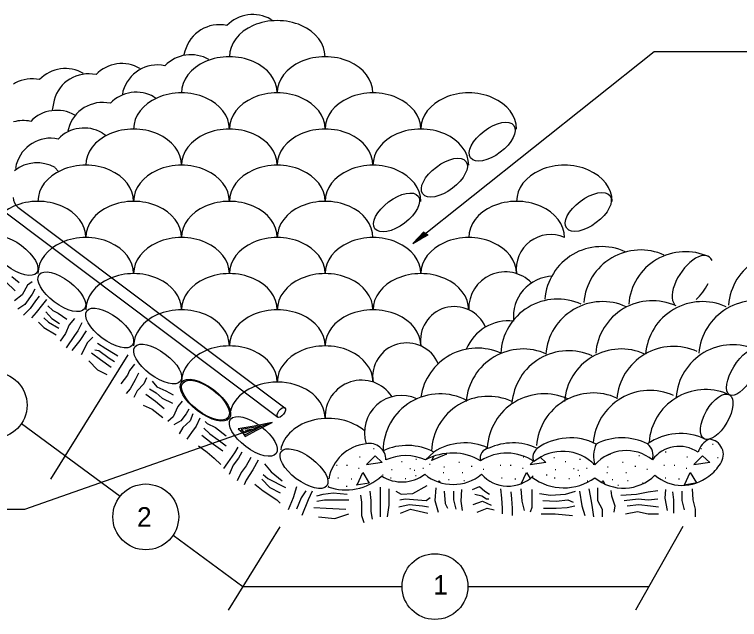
# Model space of a CAD drawing. Extents: x 86020 to 86700, y 81733 to 82173.
# Drawn here: x 86359.5 to 86430.5, y 81845.5 to 81904.7 of the extents above; entities that cross this region are included whole.
import ezdxf

# ---------------------------------------------------------------- set-up
doc = ezdxf.new("R2010")
doc.units = 0
for name, color, linetype in [('Design_EX_Roadway Dimensions', 7, 'Continuous'), ('Design_EX_Roadway Notes', 7, 'Continuous'), ('Topo_Building', 7, 'Continuous')]:
    doc.layers.add(name, color=color, linetype=linetype)

msp = doc.modelspace()

# ---------------------------------------------------------------- linework, layer by layer
at = {"layer": 'Design_EX_Roadway Dimensions'}
for p, q in [((86370.581, 81871.403), (86363.014, 81859.228)), ((86360.185, 81864.679), (86369.838, 81857.558)), ((86385.484, 81854.568), (86380.409, 81846.403)), ((86424.928, 81854.576), (86420.297, 81846.403)), ((86375.024, 81853.737), (86381.842, 81848.708)), ((86381.842, 81848.708), (86397.442, 81848.708)), ((86403.887, 81848.708), (86421.603, 81848.708))]:
    msp.add_line(p, q, dxfattribs=at)
for centre in [(86357.503, 81866.465), (86372.344, 81855.53), (86400.665, 81848.708)]:
    msp.add_circle(centre, 3.223, dxfattribs=at)
at = {"layer": 'Design_EX_Roadway Notes'}
for p, q in [((86398.499, 81882.298), (86422.129, 81901.107)), ((86422.129, 81901.107), (86431.974, 81901.107)), ((86384.725, 81864.781), (86360.465, 81856.246)), ((86360.465, 81856.246), (86350.56, 81856.246))]:
    msp.add_line(p, q, dxfattribs=at)
for points in [[(86399.727, 81883.247), (86399.542, 81883.396), (86399.091, 81882.909), (86398.499, 81882.298), (86399.281, 81882.763), (86399.984, 81883.146), (86399.727, 81883.247), (86399.578, 81883.323), (86398.944, 81882.651), (86399.836, 81883.136), (86399.597, 81883.197), (86399.285, 81882.916), (86399.639, 81883.119)], [(86381.815, 81863.805), (86382.065, 81863.407), (86383.22, 81864.026), (86384.725, 81864.781), (86382.962, 81864.419), (86381.4, 81864.161), (86381.815, 81863.805), (86382.045, 81863.565), (86383.665, 81864.411), (86381.684, 81864.081), (86382.09, 81863.811), (86382.857, 81864.137), (86382.063, 81863.987)]]:
    msp.add_lwpolyline(points, dxfattribs=at)
at = {"layer": 'Topo_Building'}
for p, q in [((86384.596, 81904.247), (86384.782, 81904.126)), ((86376.185, 81901.142), (86376.078, 81900.764)), ((86371.78, 81899.439), (86371.833, 81899.397)), ((86359.58, 81898.024), (86359.383, 81897.897)), ((86370.114, 81897.202), (86370.069, 81896.899)), ((86363.367, 81896.335), (86363.191, 81895.347)), ((86373.18, 81896.636), (86373.378, 81896.548)), ((86364.769, 81893.533), (86364.704, 81893.308)), ((86368.074, 81893.133), (86368.48, 81892.887)), ((86359.663, 81890.028), (86359.604, 81889.633)), ((86363.467, 81889.726), (86363.764, 81889.374)), ((86359.831, 81885.873), (86385.963, 81866.227)), ((86358.663, 81885.291), (86385.263, 81865.292)), ((86359.228, 81879.08), (86359.961, 81878.48)), ((86358.629, 81878.546), (86359.561, 81877.679)), ((86361.227, 81878.546), (86360.762, 81878.213)), ((86360.762, 81878.213), (86360.229, 81877.28)), ((86361.495, 81877.814), (86361.227, 81877.345)), ((86360.229, 81877.28), (86359.494, 81876.68)), ((86361.227, 81877.345), (86360.495, 81876.345)), ((86361.895, 81877.146), (86361.561, 81876.68)), ((86360.495, 81876.345), (86359.828, 81875.879)), ((86361.561, 81876.68), (86361.028, 81875.946)), ((86362.228, 81876.345), (86361.628, 81875.547)), ((86362.629, 81876.813), (86362.228, 81876.345)), ((86361.028, 81875.946), (86360.362, 81875.28)), ((86361.628, 81875.547), (86361.161, 81875.013)), ((86362.561, 81875.613), (86363.161, 81874.946)), ((86362.762, 81876.212), (86363.229, 81875.746)), ((86363.229, 81875.746), (86363.762, 81875.478)), ((86362.362, 81875.013), (86362.829, 81874.612)), ((86363.161, 81874.946), (86363.895, 81874.479)), ((86363.762, 81875.478), (86364.628, 81874.878)), ((86365.362, 81874.946), (86364.829, 81874.346)), ((86361.829, 81874.612), (86362.362, 81874.079)), ((86362.829, 81874.612), (86363.829, 81874.013)), ((86364.829, 81874.346), (86364.495, 81873.478)), ((86366.095, 81874.546), (86365.695, 81873.745)), ((86362.362, 81874.079), (86363.562, 81873.345)), ((86364.495, 81873.478), (86363.962, 81872.746)), ((86365.695, 81873.745), (86365.362, 81873.28)), ((86366.497, 81873.745), (86365.896, 81872.813)), ((86365.362, 81873.28), (86364.562, 81872.079)), ((86365.896, 81872.813), (86365.095, 81871.813)), ((86367.162, 81873.145), (86366.63, 81872.612)), ((86366.63, 81872.612), (86366.029, 81871.412)), ((86367.63, 81872.546), (86368.429, 81872.011)), ((86368.429, 81872.011), (86369.363, 81871.479)), ((86367.029, 81871.612), (86367.896, 81870.946)), ((86367.363, 81871.878), (86367.763, 81871.813)), ((86367.763, 81871.813), (86368.763, 81871.079)), ((86369.363, 81871.479), (86369.609, 81871.317)), ((86366.763, 81870.811), (86367.63, 81869.945)), ((86367.896, 81870.946), (86368.945, 81870.187)), ((86368.763, 81871.079), (86369.275, 81870.749)), ((86367.63, 81869.945), (86368.524, 81869.468)), ((86370.764, 81869.879), (86370.563, 81869.412)), ((86371.23, 81870.479), (86370.764, 81869.879)), ((86370.563, 81869.412), (86369.896, 81868.545)), ((86371.631, 81869.612), (86371.296, 81868.945)), ((86372.43, 81869.145), (86372.163, 81868.545)), ((86371.296, 81868.945), (86370.829, 81868.078)), ((86372.163, 81868.545), (86371.496, 81867.877)), ((86372.963, 81868.812), (86373.43, 81868.279)), ((86370.829, 81868.078), (86370.428, 81867.611)), ((86371.496, 81867.877), (86371.163, 81867.211)), ((86372.696, 81868.078), (86373.365, 81867.679)), ((86373.43, 81868.279), (86374.296, 81867.877)), ((86374.296, 81867.877), (86375.03, 81867.478)), ((86372.364, 81867.546), (86373.296, 81866.878)), ((86373.365, 81867.679), (86373.964, 81867.146)), ((86373.964, 81867.146), (86374.964, 81866.679)), ((86372.096, 81866.478), (86372.963, 81866.078)), ((86373.296, 81866.878), (86374.163, 81866.144)), ((86375.497, 81866.345), (86375.03, 81865.345)), ((86375.897, 81866.878), (86375.497, 81866.345)), ((86372.963, 81866.078), (86374.03, 81865.278)), ((86376.296, 81865.611), (86375.764, 81864.945)), ((86376.564, 81866.078), (86376.296, 81865.611)), ((86376.964, 81865.611), (86376.697, 81864.945)), ((86375.03, 81865.345), (86374.498, 81864.878)), ((86375.764, 81864.945), (86375.098, 81864.544)), ((86376.697, 81864.945), (86375.964, 81864.278)), ((86377.632, 81865.211), (86377.296, 81864.411)), ((86378.164, 81864.878), (86378.363, 81864.679)), ((86375.964, 81864.278), (86375.631, 81863.678)), ((86377.296, 81864.411), (86376.831, 81863.811)), ((86378.031, 81864.21), (86378.632, 81863.678)), ((86378.363, 81864.679), (86379.164, 81864.278)), ((86379.164, 81864.278), (86380.232, 81863.478)), ((86376.831, 81863.811), (86376.364, 81863.145)), ((86377.83, 81863.544), (86378.765, 81862.811)), ((86378.632, 81863.678), (86379.431, 81863.077)), ((86378.765, 81862.811), (86379.898, 81862.011)), ((86379.431, 81863.077), (86380.232, 81862.477)), ((86377.497, 81862.477), (86378.363, 81861.878)), ((86381.366, 81862.344), (86381.031, 81861.811)), ((86394.634, 81862.238), (86394.705, 81862.238)), ((86426.698, 81862.238), (86426.769, 81862.238)), ((86427.842, 81862.66), (86427.912, 81862.66)), ((86378.363, 81861.878), (86379.031, 81861.278)), ((86381.031, 81861.811), (86380.365, 81860.811)), ((86381.765, 81861.878), (86381.431, 81861.278)), ((86382.632, 81861.343), (86382.164, 81860.544)), ((86393.264, 81861.424), (86393.335, 81861.424)), ((86400.54, 81861.88), (86399.754, 81861.112)), ((86409.296, 81861.424), (86409.365, 81861.424)), ((86412.293, 81861.335), (86412.363, 81861.335)), ((86420.631, 81861.545), (86420.7, 81861.545)), ((86423.221, 81861.907), (86423.292, 81861.907)), ((86425.328, 81861.424), (86425.399, 81861.424)), ((86428.325, 81861.335), (86428.395, 81861.335)), ((86379.031, 81861.278), (86379.698, 81860.678)), ((86380.365, 81860.811), (86379.964, 81860.278)), ((86380.898, 81860.611), (86380.498, 81859.678)), ((86381.431, 81861.278), (86380.898, 81860.611)), ((86383.365, 81861.077), (86382.832, 81860.145)), ((86383.965, 81860.743), (86384.631, 81859.944)), ((86391.022, 81860.611), (86391.091, 81860.611)), ((86392.016, 81860.611), (86392.086, 81860.611)), ((86397.39, 81860.943), (86397.459, 81860.943)), ((86398.801, 81861.169), (86398.872, 81861.169)), ((86400.141, 81860.702), (86400.211, 81860.702)), ((86402.987, 81860.883), (86403.057, 81860.883)), ((86407.054, 81860.611), (86407.123, 81860.611)), ((86408.046, 81860.611), (86408.118, 81860.611)), ((86413.422, 81860.943), (86413.492, 81860.943)), ((86414.833, 81861.169), (86414.904, 81861.169)), ((86419.02, 81860.883), (86419.09, 81860.883)), ((86423.086, 81860.611), (86423.155, 81860.611)), ((86424.079, 81860.611), (86424.15, 81860.611)), ((86382.164, 81860.544), (86381.697, 81859.876)), ((86382.832, 81860.145), (86382.164, 81859.143)), ((86384.631, 81859.944), (86385.698, 81859.077)), ((86393.19, 81860.311), (86393.259, 81860.311)), ((86396.397, 81860.161), (86396.467, 81860.161)), ((86398.204, 81860.28), (86398.273, 81860.28)), ((86398.635, 81860.099), (86398.706, 81860.099)), ((86399.465, 81860.311), (86399.534, 81860.311)), ((86401.542, 81860.447), (86401.613, 81860.447)), ((86404.222, 81860.492), (86404.293, 81860.492)), ((86405.382, 81860.206), (86405.451, 81860.206)), ((86409.222, 81860.311), (86409.291, 81860.311)), ((86412.428, 81860.161), (86412.499, 81860.161)), ((86414.236, 81860.28), (86414.305, 81860.28)), ((86414.668, 81860.099), (86414.737, 81860.099)), ((86415.495, 81860.311), (86415.566, 81860.311)), ((86417.574, 81860.447), (86417.643, 81860.447)), ((86420.255, 81860.492), (86420.325, 81860.492)), ((86421.414, 81860.206), (86421.484, 81860.206)), ((86425.254, 81860.311), (86425.323, 81860.311)), ((86381.697, 81859.876), (86381.297, 81859.077)), ((86383.699, 81859.21), (86384.498, 81858.41)), ((86383.832, 81859.678), (86384.299, 81859.276)), ((86384.299, 81859.276), (86386.032, 81858.41)), ((86391.155, 81859.368), (86391.226, 81859.368)), ((86392.468, 81859.247), (86392.537, 81859.247)), ((86395.539, 81859.654), (86395.608, 81859.654)), ((86396.321, 81859.368), (86396.391, 81859.368)), ((86397.752, 81859.292), (86397.821, 81859.292)), ((86398.757, 81859.594), (86398.827, 81859.594)), ((86401.467, 81859.864), (86401.536, 81859.864)), ((86401.995, 81859.187), (86402.064, 81859.187)), ((86403.319, 81859.889), (86403.39, 81859.889)), ((86407.188, 81859.368), (86407.259, 81859.368)), ((86408.498, 81859.247), (86408.569, 81859.247)), ((86411.571, 81859.654), (86411.64, 81859.654)), ((86412.354, 81859.368), (86412.424, 81859.368)), ((86413.784, 81859.292), (86413.854, 81859.292)), ((86414.789, 81859.594), (86414.86, 81859.594)), ((86417.498, 81859.864), (86417.569, 81859.864)), ((86418.026, 81859.187), (86418.096, 81859.187)), ((86419.351, 81859.889), (86419.42, 81859.889)), ((86423.219, 81859.368), (86423.289, 81859.368)), ((86424.53, 81859.247), (86424.601, 81859.247)), ((86382.164, 81859.143), (86381.965, 81858.676)), ((86383.031, 81858.743), (86383.832, 81858.076)), ((86387.099, 81858.477), (86386.766, 81857.41)), ((86390.208, 81858.525), (86390.277, 81858.525)), ((86391.985, 81858.525), (86392.054, 81858.525)), ((86398.513, 81857.826), (86399.892, 81858.592)), ((86403.486, 81859.111), (86403.556, 81859.111)), ((86404.333, 81858.209), (86405.02, 81858.515)), ((86405.02, 81858.515), (86405.558, 81858.057)), ((86415.555, 81859.066), (86415.626, 81859.066)), ((86418.568, 81858.644), (86418.638, 81858.644)), ((86419.516, 81859.111), (86419.587, 81859.111)), ((86420.992, 81858.856), (86421.063, 81858.856)), ((86383.832, 81858.076), (86385.165, 81857.209)), ((86384.498, 81858.41), (86385.5, 81857.877)), ((86388.032, 81858.076), (86387.565, 81857.41)), ((86388.636, 81858.057), (86388.254, 81857.215)), ((86389.708, 81857.749), (86390.703, 81857.904)), ((86390.703, 81857.904), (86392.082, 81857.749)), ((86394.302, 81858.057), (86394.379, 81857.139)), ((86395.298, 81858.44), (86395.298, 81857.596)), ((86396.14, 81858.287), (86396.14, 81856.677)), ((86396.83, 81858.057), (86397.365, 81857.749)), ((86397.365, 81857.749), (86398.513, 81857.826)), ((86400.735, 81858.362), (86400.657, 81857.139)), ((86401.577, 81858.057), (86401.653, 81856.832)), ((86402.495, 81858.057), (86402.495, 81857.215)), ((86403.261, 81858.209), (86403.184, 81857.06)), ((86405.558, 81858.057), (86406.017, 81857.749)), ((86407.088, 81858.287), (86407.166, 81857.366)), ((86408.085, 81857.979), (86408.162, 81857.29)), ((86409.08, 81858.287), (86409.157, 81857.06)), ((86410.153, 81858.209), (86410.153, 81857.443)), ((86410.918, 81857.826), (86411.99, 81857.673)), ((86413.443, 81857.749), (86414.441, 81858.057)), ((86414.824, 81858.057), (86415.053, 81856.601)), ((86415.741, 81858.287), (86415.972, 81857.06)), ((86416.583, 81858.362), (86416.583, 81857.139)), ((86417.884, 81858.132), (86417.963, 81857.596)), ((86420.411, 81857.749), (86421.56, 81857.979)), ((86421.56, 81857.979), (86422.479, 81858.132)), ((86423.245, 81858.209), (86423.168, 81857.366)), ((86423.934, 81857.979), (86424.01, 81857.215)), ((86424.852, 81858.057), (86424.852, 81857.139)), ((86425.847, 81858.287), (86425.924, 81857.215)), ((86385.165, 81857.209), (86385.5, 81856.875)), ((86386.766, 81857.41), (86386.298, 81856.209)), ((86387.565, 81857.41), (86387.099, 81856.277)), ((86388.254, 81857.215), (86387.641, 81855.682)), ((86389.096, 81857.596), (86389.708, 81857.749)), ((86389.096, 81857.06), (86389.862, 81857.215)), ((86389.862, 81857.215), (86391.469, 81857.215)), ((86391.469, 81857.215), (86392.235, 81857.215)), ((86393.384, 81857.673), (86393.46, 81856.986)), ((86394.379, 81857.139), (86394.379, 81856.065)), ((86395.298, 81857.596), (86395.298, 81855.53)), ((86397.211, 81857.215), (86397.748, 81857.29)), ((86397.748, 81857.29), (86399.815, 81857.139)), ((86399.815, 81857.139), (86400.198, 81857.443)), ((86400.657, 81857.139), (86400.964, 81855.988)), ((86402.495, 81857.215), (86402.725, 81856.294)), ((86403.184, 81857.06), (86403.338, 81856.143)), ((86404.409, 81856.756), (86405.328, 81857.06)), ((86404.563, 81857.749), (86405.252, 81857.596)), ((86405.252, 81857.596), (86405.711, 81857.29)), ((86405.328, 81857.06), (86406.169, 81856.677)), ((86405.711, 81857.29), (86405.941, 81857.29)), ((86407.166, 81857.366), (86407.243, 81856.373)), ((86408.162, 81857.29), (86408.238, 81856.373)), ((86409.157, 81857.06), (86409.387, 81856.143)), ((86410.153, 81857.443), (86410.153, 81856.449)), ((86411.223, 81857.139), (86412.526, 81857.06)), ((86411.99, 81857.673), (86413.443, 81857.749)), ((86412.526, 81857.06), (86413.675, 81857.215)), ((86413.675, 81857.215), (86414.209, 81856.986)), ((86415.972, 81857.06), (86416.047, 81856.449)), ((86416.583, 81857.139), (86417.042, 81856.294)), ((86417.963, 81857.596), (86418.267, 81856.601)), ((86418.88, 81857.673), (86420.411, 81857.749)), ((86419.186, 81857.139), (86420.565, 81857.29)), ((86420.565, 81857.29), (86421.56, 81857.215)), ((86421.56, 81857.215), (86422.479, 81857.29)), ((86423.168, 81857.366), (86423.398, 81856.143)), ((86424.01, 81857.215), (86424.01, 81856.22)), ((86424.852, 81857.139), (86425.083, 81856.22)), ((86425.924, 81857.215), (86426.155, 81856.294)), ((86388.79, 81856.449), (86390.014, 81856.373)), ((86390.014, 81856.373), (86391.929, 81856.294)), ((86393.46, 81856.986), (86393.46, 81855.682)), ((86396.14, 81856.677), (86395.986, 81855.53)), ((86397.135, 81856.526), (86398.131, 81856.756)), ((86398.131, 81856.756), (86399.433, 81856.601)), ((86399.433, 81856.601), (86400.045, 81856.526)), ((86401.653, 81856.832), (86401.882, 81856.373)), ((86404.793, 81855.988), (86405.786, 81856.373)), ((86405.786, 81856.373), (86406.477, 81856.22)), ((86407.243, 81856.373), (86407.243, 81855.837)), ((86408.238, 81856.373), (86408.238, 81855.682)), ((86410.153, 81856.449), (86409.999, 81855.988)), ((86411.301, 81856.373), (86412.526, 81856.373)), ((86412.526, 81856.373), (86413.596, 81856.449)), ((86413.596, 81856.449), (86414.362, 81856.601)), ((86415.053, 81856.601), (86415.358, 81855.682)), ((86416.047, 81856.449), (86416.2, 81855.53)), ((86418.267, 81856.601), (86418.191, 81855.988)), ((86419.493, 81856.601), (86420.641, 81856.756)), ((86420.641, 81856.756), (86421.789, 81856.601)), ((86421.789, 81856.601), (86422.555, 81856.526)), ((86390.857, 81855.375), (86392.235, 81855.837)), ((86393.46, 81855.682), (86393.689, 81854.994)), ((86394.379, 81856.065), (86394.532, 81855.299)), ((86397.289, 81855.911), (86398.284, 81856.294)), ((86398.284, 81856.294), (86399.969, 81855.911)), ((86411.071, 81855.837), (86412.45, 81855.837)), ((86412.45, 81855.837), (86414.132, 81855.682)), ((86417.042, 81856.294), (86417.042, 81855.53)), ((86419.339, 81855.837), (86420.488, 81856.065)), ((86420.488, 81856.065), (86421.56, 81855.837)), ((86421.56, 81855.837), (86422.555, 81855.837)), ((86424.01, 81856.22), (86424.01, 81855.911)), ((86426.155, 81856.294), (86426.155, 81855.53)), ((86389.249, 81855.53), (86390.857, 81855.375))]:
    msp.add_line(p, q, dxfattribs=at)
for points in [[(86393.961, 81860.661), (86394.805, 81861.503), (86395.504, 81860.853), (86393.947, 81860.625)], [(86401.786, 81861.661), (86400.337, 81861.042)], [(86400.349, 81861.064), (86400.546, 81861.465)], [(86401.639, 81861.729), (86401.786, 81861.661)], [(86410.977, 81861.37), (86411.536, 81860.853)], [(86417.819, 81861.661), (86417.291, 81861.435)], [(86417.767, 81861.683), (86417.819, 81861.661)], [(86426.025, 81860.661), (86426.868, 81861.503), (86427.568, 81860.853), (86426.01, 81860.625)], [(86411.536, 81860.853), (86409.977, 81860.625)], [(86409.993, 81860.661), (86410.31, 81860.977)], [(86416.174, 81860.702), (86416.236, 81860.702)], [(86393.032, 81858.68), (86393.593, 81859.889)], [(86393.593, 81859.889), (86394.225, 81858.837)], [(86409.113, 81858.784), (86409.626, 81859.889)], [(86409.626, 81859.889), (86409.988, 81859.287)], [(86425.097, 81858.68), (86425.657, 81859.889)], [(86425.657, 81859.889), (86426.278, 81858.855)], [(86427.602, 81859.654), (86427.652, 81859.654)], [(86394.225, 81858.837), (86392.963, 81858.626)], [(86401.005, 81858.952), (86401.069, 81859.082)], [(86401.069, 81859.082), (86401.183, 81858.896)], [(86417.01, 81858.898), (86417.101, 81859.082)], [(86417.101, 81859.082), (86417.303, 81858.749)], [(86426.173, 81858.819), (86425.026, 81858.626)]]:
    msp.add_lwpolyline(points, dxfattribs=at)
for centre, radius, start, end in [((86382.825, 81901.207), 3.518, 59.78781, 136.11131), ((86379.551, 81900.239), 3.485, 77.75208, 164.98179), ((86376.756, 81897.267), 3.518, 59.78781, 136.11131), ((86370.009, 81896.399), 3.518, 59.78781, 136.11131), ((86373.481, 81896.3), 3.485, 77.75208, 164.98179), ((86364.483, 81895.91), 3.518, 59.78781, 136.11131), ((86361.209, 81894.943), 3.485, 77.75208, 117.86401), ((86366.734, 81895.432), 3.485, 77.75208, 164.98179), ((86371.411, 81893.597), 3.518, 59.78781, 136.11131), ((86368.136, 81892.629), 3.485, 77.75208, 164.98179), ((86363.618, 81891.823), 3.518, 59.78781, 136.11131), ((86360.344, 81890.856), 3.485, 77.75208, 105.71805), ((86366.304, 81890.092), 3.518, 59.78781, 136.11131), ((86363.03, 81889.125), 3.485, 77.75208, 164.98179), ((86361.698, 81886.687), 3.518, 59.78781, 128.86908), ((86360.532, 81886.806), 1.167, 180, 233.06378), ((86411.994, 81879.808), 3.366, 66.30707, 187.81862), ((86416.992, 81876.426), 5.573, 65.44701, 175.59174), ((86420.804, 81876.094), 5.573, 65.44701, 175.59174), ((86425.194, 81875.928), 5.573, 65.44701, 175.59174), ((86434.972, 81875.845), 5.573, 65.44701, 175.59174), ((86407.555, 81875.94), 3.584, 44.27381, 182.07247), ((86412.29, 81875.147), 3.945, 91.56732, 186.50871), ((86412.683, 81871.289), 5.573, 65.44701, 177.25859), ((86417.075, 81871.04), 5.573, 65.44701, 175.59174), ((86421.963, 81871.123), 5.573, 65.44701, 175.59174), ((86426.852, 81871.04), 5.573, 65.44701, 175.59174), ((86432.071, 81871.123), 5.573, 65.44701, 175.59174), ((86402.565, 81872.802), 3.321, 23.216, 189.20788), ((86407.885, 81870.235), 4.491, 83.78928, 157.57172), ((86397.903, 81869.229), 3.342, 22.89085, 188.56088), ((86404.813, 81866.482), 5.573, 65.44701, 172.00498), ((86409.286, 81866.4), 5.573, 65.44701, 175.59174), ((86418.897, 81866.4), 5.573, 65.44701, 175.59174), ((86424.035, 81866.649), 5.573, 65.44701, 175.59174), ((86429.835, 81866.814), 5.573, 65.44701, 175.59174), ((86413.761, 81866.234), 5.573, 65.44701, 175.59174), ((86393.475, 81865.346), 3.567, 33.13213, 182.4815), ((86421.714, 81862.34), 5.573, 65.44701, 175.59174), ((86427.184, 81862.423), 5.573, 68.13806, 175.59174), ((86397.4, 81863.775), 3.643, 65.75856, 197.48221), ((86401.167, 81862.008), 5.573, 61.88088, 179.97709), ((86405.889, 81861.76), 5.573, 65.44701, 177.6401), ((86411.357, 81862.008), 5.573, 65.44701, 176.88101), ((86416.163, 81862.091), 5.573, 65.44701, 175.59174), ((86424.698, 81858.115), 5.573, 64.49426, 125.10011), ((86403.568, 81857.202), 5.573, 65.44701, 122.924), ((86408.292, 81857.202), 5.573, 65.44701, 115.07434), ((86413.925, 81857.699), 5.573, 63.04213, 125.53969), ((86418.98, 81857.701), 5.573, 63.18936, 116.98879), ((86428.354, 81861.331), 1.991, 114.56488, 164.69701), ((86427.395, 81861.636), 1.512, 323.63103, 85.00477), ((86394.373, 81858.522), 4.182, 96.14505, 169.64101), ((86394.273, 81861.132), 1.587, 359.24991, 102.65924), ((86397.935, 81856.953), 5.573, 62.1292, 114.83006), ((86406.039, 81861.312), 0.944, 96.68944, 197.4867), ((86411.307, 81861.39), 1.047, 126.33715, 205.07855), ((86419.007, 81861.48), 2.818, 155.09011, 197.87958), ((86419.397, 81857.98), 4.046, 50.70999, 139.37903), ((86420.586, 81861.553), 1.442, 342.16221, 50.96861), ((86424.579, 81859.184), 3.253, 55.24496, 143.65561), ((86397.807, 81856.763), 4.765, 65.87787, 114.12216), ((86402.373, 81856.319), 5.462, 59.57821, 118.65835), ((86407.687, 81857.059), 4.717, 55.49214, 122.68823), ((86413.161, 81857.518), 4.427, 44.37326, 129.26577), ((86425.381, 81862.627), 3.742, 304.19567, 329.6986), ((86391.946, 81863.354), 5.179, 250.1835, 312.50491), ((86397.439, 81862.651), 3.698, 237.37159, 307.12125), ((86402.447, 81863.07), 4.364, 230.50405, 309.49592), ((86407.828, 81862.043), 3.503, 221.92415, 314.31829), ((86413.29, 81863.495), 5.12, 232.43262, 306.35077), ((86419.131, 81862.701), 4.354, 229.88436, 314.95657), ((86424.898, 81862.719), 4.104, 229.03517, 309.05191)]:
    msp.add_arc(centre, radius, start, end, dxfattribs=at)
for centre, major_axis, ratio, start_param, end_param in [((86385.218, 81900.586), (4.687, 0), 0.75531, 0, 3.141593), ((86380.531, 81897.047), (4.687, 0), 0.75531, 0, 3.141593), ((86389.906, 81897.047), (4.687, 0), 0.75531, 0, 3.141593), ((86375.844, 81893.507), (4.687, 0), 0.75531, 0, 3.141593), ((86385.219, 81893.507), (4.687, 0), 0.75531, 0, 3.141593), ((86394.595, 81893.507), (4.687, 0), 0.75531, 0, 3.141593), ((86403.97, 81893.507), (4.687, 0), 0.75531, 0, 3.141593), ((86371.157, 81889.968), (4.687, 0), 0.75531, 0, 3.141593), ((86380.532, 81889.968), (4.687, 0), 0.75531, 0, 3.141593), ((86389.907, 81889.968), (4.687, 0), 0.75531, 0, 3.141593), ((86399.283, 81889.968), (4.687, 0), 0.75531, 0, 3.141593), ((86366.47, 81886.428), (4.687, 0), 0.75531, 0, 3.141593), ((86375.845, 81886.428), (4.687, 0), 0.75531, 0, 3.141593), ((86385.22, 81886.428), (4.687, 0), 0.75531, 0, 3.141593), ((86394.596, 81886.428), (4.687, 0), 0.75531, 0, 3.141593), ((86413.346, 81886.428), (4.687, 0), 0.75531, 0, 3.141593), ((86361.783, 81882.889), (4.687, 0), 0.75531, 0, 3.141593), ((86371.158, 81882.889), (4.687, 0), 0.75531, 0, 3.141593), ((86380.533, 81882.889), (4.687, 0), 0.75531, 0, 3.141593), ((86389.909, 81882.889), (4.687, 0), 0.75531, 0, 3.141593), ((86408.659, 81882.889), (4.687, 0), 0.75531, 0, 3.141593), ((86366.471, 81879.349), (4.687, 0), 0.75531, 0, 3.141593), ((86375.846, 81879.349), (4.687, 0), 0.75531, 0, 3.141593), ((86385.222, 81879.349), (4.687, 0), 0.75531, 0, 3.141593), ((86394.597, 81879.349), (4.687, 0), 0.75531, 0, 3.141593), ((86403.972, 81879.349), (4.687, 0), 0.75531, 0, 3.141593), ((86425.894, 81878.594), (-1.616, -2.402), 0.494185, 2.829211, 6.141109), ((86371.159, 81875.81), (4.687, 0), 0.75531, 0, 3.141593), ((86380.534, 81875.81), (4.687, 0), 0.75531, 0, 3.141593), ((86389.91, 81875.81), (4.687, 0), 0.75531, 0, 3.141593), ((86399.285, 81875.81), (4.687, 0), 0.75531, 0, 3.141593), ((86425.894, 81878.594), (-1.616, -2.402), 0.494185, 1.106103, 1.804313), ((86375.847, 81872.27), (4.687, 0), 0.75531, 0, 3.141593), ((86385.223, 81872.27), (4.687, 0), 0.75531, 0, 3.141593), ((86394.598, 81872.27), (4.687, 0), 0.75531, 0, 3.141593), ((86380.536, 81868.731), (4.687, 0), 0.75531, 0, 3.141593), ((86389.911, 81868.731), (4.687, 0), 0.75531, 0, 3.141593), ((86385.224, 81865.191), (4.687, 0), 0.75531, 0.000144, 2.942439), ((86390.212, 81861.641), (4.687, 0), 0.75531, 0.711825, 3.014504)]:
    msp.add_ellipse(centre, major_axis=major_axis, ratio=ratio, start_param=start_param, end_param=end_param, dxfattribs=at)
for centre, major_axis, ratio in [((86406.273, 81892.272), (-2.115, -1.597), 0.492362), ((86401.588, 81888.747), (-2.115, -1.597), 0.492362), ((86396.906, 81885.338), (-2.115, -1.597), 0.492362), ((86415.68, 81885.389), (-2.115, -1.597), 0.492362), ((86359.441, 81881.119), (-2.227, 1.681), 0.440249), ((86364.125, 81877.572), (-2.227, 1.681), 0.440249), ((86368.809, 81874.029), (-2.227, 1.681), 0.440249), ((86373.513, 81870.501), (-2.227, 1.681), 0.440249), ((86430.825, 81869.687), (-1.326, -2.196), 0.409919), ((86378.192, 81866.961), (-2.344, 1.77), 0.440249), ((86378.192, 81866.958), (-2.227, 1.681), 0.443163), ((86428.256, 81865.338), (-1.243, -2.154), 0.463031), ((86385.613, 81865.759), (-0.35, -0.467), 0.472912), ((86382.886, 81863.41), (-2.227, 1.681), 0.443163), ((86387.834, 81860.259), (-2.227, 1.681), 0.443163)]:
    msp.add_ellipse(centre, major_axis=major_axis, ratio=ratio, dxfattribs=at)

# ---------------------------------------------------------------- texts
at = {"layer": 'Design_EX_Roadway Dimensions'}
for s, p in [('2', (86371.491, 81854.572)), ('1', (86400.498, 81847.923))]:
    msp.add_text(s, height=1.916, dxfattribs=at).set_placement(p)

doc.saveas('drawing.dxf')
